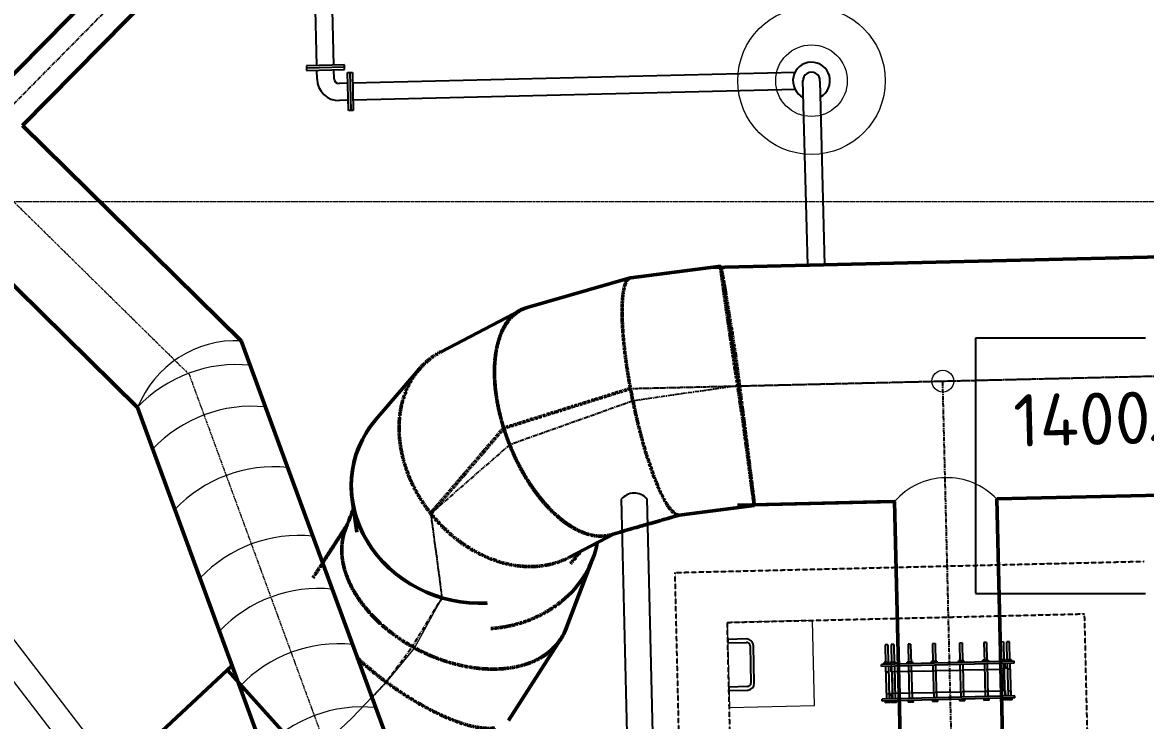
# Model space of a CAD drawing. Header units: inches. Extents: x 86328 to 235202, y 68629 to 184293.
# Drawn here: x 139176 to 145776, y 124143 to 128245 of the extents above; entities that cross this region are included whole.
import ezdxf

# ---------------------------------------------------------------- set-up
doc = ezdxf.new("R2010")
doc.units = ezdxf.units.IN
doc.header["$MEASUREMENT"] = 0
for name, pattern in [('CENTER', [2, 1.25, -0.25, 0.25, -0.25]), ('HIDDEN', [0.375, 0.25, -0.125]), ('PHANTOM2', [1.25, 0.625, -0.125, 0.125, -0.125, 0.125, -0.125])]:
    doc.linetypes.add(name, pattern=pattern)
for name, color, linetype, lineweight in [('.5', 8, 'Continuous', 0), ('DIM', 251, 'Continuous', 0), ('hid', 8, 'HIDDEN', 0)]:
    doc.layers.add(name, color=color, linetype=linetype, lineweight=lineweight)
for name, color, linetype in [('1', 1, 'CENTER'), ('pipes', 2, 'Continuous'), ('PP', 4, 'Continuous'), ('sleeve type coupling', 1, 'Continuous'), ('steel elbow 45deg', 3, 'Continuous'), ('text', 3, 'Continuous')]:
    doc.layers.add(name, color=color, linetype=linetype)
doc.styles.add('ISO', font='isocpeur.ttf')
doc.styles.get("Standard").update_dxf_attribs({"font": 'arial.ttf'})
doc.linetypes.add('FENCE_LINE', pattern='A,0.5,-0.1,["X",Standard,S=0.1,R=0,X=-0.02,Y=-0.05],-0.1', length=0.7)

msp = doc.modelspace()

# ---------------------------------------------------------------- linework, layer by layer
at = {"layer": '.5', "color": 8, "linetype": 'CENTER', "ltscale": 5}
for p, q in [((136070.5, 130197), (140155.2, 126177.4)), ((140155.2, 126177.4), (141132, 123514.8))]:
    msp.add_line(p, q, dxfattribs=at)
at = {"layer": '.5', "color": 8, "linetype": 'CENTER', "ltscale": 10}
msp.add_line((193391.9, 127191.7), (128877.6, 127191.7), dxfattribs=at)
at = {"color": 8, "linetype": 'CENTER', "ltscale": 20}
for p, q in [((138957.6, 127596.4), (140232.8, 128888.1)), ((143389.5, 126109.3), (148901.3, 126240.3)), ((144714.9, 120707.6), (144584.5, 126137.3)), ((143389.2, 126111.7), (142763.3, 126020.9)), ((142763.3, 126020.9), (142039.2, 125763)), ((142039.2, 125763), (141575.4, 125359.8)), ((141575.4, 125359.8), (141640.9, 124864.7)), ((141640.9, 124864.7), (141457.3, 124562.5)), ((143318.2, 124719.9), (143318.2, 124719.9)), ((141457.3, 124562.5), (141314.3, 124369.7)), ((141314.3, 124369.7), (141230.1, 124279.8))]:
    msp.add_line(p, q, dxfattribs=at)
at = {"color": 8, "linetype": 'PHANTOM2', "ltscale": 20}
msp.add_line((142748.9, 126094), (148901.3, 126240.3), dxfattribs=at)
at = {"layer": '1', "color": 8, "linetype": 'HIDDEN', "ltscale": 5}
for p, q in [((143011.1, 125012.7), (145767.8, 125078.8)), ((143095.1, 121514.1), (143011.1, 125012.7)), ((143318.2, 124719.9), (145417.6, 124770.3)), ((145487.2, 121871.6), (145417.6, 124770.3)), ((143387.8, 121821.2), (143318.2, 124719.9))]:
    msp.add_line(p, q, dxfattribs=at)
at = {"layer": '1', "color": 8, "linetype": 'Continuous', "ltscale": 1000}
msp.add_line((143318.2, 124719.9), (143318.2, 124719.9), dxfattribs=at)
at = {"layer": 'DIM', "color": 8, "linetype": 'Continuous', "ltscale": 25}
msp.add_line((169715.5, 84970.9), (130963, 135197.5), dxfattribs=at)
at = {"layer": 'DIM', "color": 8, "linetype": 'FENCE_LINE', "ltscale": 25}
msp.add_line((169526, 84970.9), (130844.2, 135105.9), dxfattribs=at)
at = {"layer": 'DIM', "color": 8, "lineweight": 50}
for p, q in [((136227.4, 129551.6), (139852.6, 125982.2)), ((138997.9, 127815.1), (140107.4, 128939.1)), ((139176.1, 127639.8), (140358.1, 128837.1)), ((139176, 127639.8), (140461.5, 126374.8)), ((143221.6, 126805.5), (148901.3, 126940.5)), ((143221.6, 126805.5), (148901.3, 126940.5)), ((143279.4, 126812.9), (142751.9, 126745)), ((143279.4, 126812.9), (142751.9, 126745)), ((142747.1, 126743.9), (142141.4, 126570)), ((142747.1, 126743.9), (142141.4, 126570)), ((142104.2, 126555.1), (141636.9, 126310.5)), ((142104.2, 126555.1), (141636.9, 126310.5)), ((140461.5, 126374.8), (141448.4, 123684.6)), ((141506.2, 126206), (141252.6, 125911.7)), ((141506.2, 126206), (141252.6, 125911.7)), ((139852.6, 125982.2), (140823.7, 123335)), ((144901, 125445), (148917.9, 125540.5)), ((144901, 125445), (148917.9, 125540.5)), ((141114.1, 125441.2), (141140.9, 125249.8)), ((143476.9, 125407.6), (143036, 125350.8)), ((143476.9, 125407.6), (143036, 125350.8)), ((143377.7, 125408.8), (144301.8, 125430.8)), ((143475.9, 125411.1), (144276.3, 125430.1)), ((143477.2, 125411.2), (144301.4, 125430.8)), ((144404.5, 121137.2), (144301.4, 125430.8)), ((144404.5, 121137.2), (144301.4, 125430.3)), ((145006.5, 121060.6), (144901.3, 125444.7)), ((145006.5, 121060.6), (144901.3, 125444.7)), ((140940.2, 125070), (141085.3, 125295.4)), ((142386.7, 125101.4), (142652.3, 125240.4)), ((142386.7, 125101.4), (142652.3, 125240.4)), ((142524.9, 125087.3), (142369.5, 124680.9)), ((142524.9, 125087.3), (142369.5, 124680.9)), ((142031.3, 124143.5), (142340.6, 124623.8)), ((142031.3, 124143.5), (142340.6, 124623.8)), ((141139.8, 124514.6), (141139.8, 124514.6)), ((141139.8, 124514.6), (141139.8, 124514.6)), ((135999.6, 120360.5), (140408.7, 124466.5)), ((140380.1, 124439.9), (141335.6, 123381.6))]:
    msp.add_line(p, q, dxfattribs=at)
at = {"layer": 'DIM', "color": 8, "lineweight": 40}
msp.add_line((143811.5, 127952.5), (143811.5, 127952.5), dxfattribs=at)
at = {"layer": 'DIM', "color": 8, "linetype": 'HIDDEN', "lineweight": 25, "ltscale": 10}
for p, q in [((145775.9, 126390.4), (144775.9, 126390.4)), ((144775.9, 126390.4), (144775.9, 124890.4)), ((144775.9, 124890.4), (145775.9, 124890.4))]:
    msp.add_line(p, q, dxfattribs=at)
at = {"layer": 'DIM', "color": 8, "linetype": 'PHANTOM2', "lineweight": 50, "ltscale": 20}
for p, q in [((142748.9, 126094), (142004.2, 125861.2)), ((142004.2, 125861.2), (141575.4, 125359.8)), ((140883.2, 124981.5), (141085.3, 125295.4)), ((141272, 124719.9), (141272, 124719.9)), ((141272, 124719.9), (141272, 124719.9)), ((141139.8, 124514.6), (141139.8, 124514.6)), ((141139.8, 124514.6), (141139.8, 124514.6))]:
    msp.add_line(p, q, dxfattribs=at)
at = {"layer": 'DIM', "color": 8}
for p, q in [((141114.1, 125441.2), (141140.9, 125249.8)), ((141272, 124719.9), (141272, 124719.9)), ((141272, 124719.9), (141272, 124719.9)), ((143818.1, 124731.9), (143318.2, 124719.9)), ((143318.2, 124719.9), (143318.2, 124719.9)), ((143318.2, 124719.9), (143330.2, 124220.1)), ((143830.1, 124232.1), (143818.1, 124731.9)), ((143330.2, 124220.1), (143830.1, 124232.1))]:
    msp.add_line(p, q, dxfattribs=at)
at = {"layer": 'DIM', "color": 8, "linetype": 'Continuous'}
for p, q in [((141575.4, 125359.8), (141640.9, 124864.7)), ((142848.7, 125296.8), (142699.6, 125254)), ((141640.9, 124864.7), (141480.3, 124570.5)), ((141480.3, 124570.5), (141314.3, 124369.7)), ((141314.3, 124369.7), (141111.8, 124157.7)), ((141111.8, 124157.7), (140529.5, 123609.6))]:
    msp.add_line(p, q, dxfattribs=at)
at = {"layer": 'DIM', "color": 8, "linetype": 'Continuous', "ltscale": 10}
for p, q in [((144309, 124963), (144313.6, 124771.7)), ((144309, 124963), (144313.6, 124771.7)), ((144908.8, 124977.4), (144913.4, 124786.1)), ((144908.8, 124977.4), (144913.4, 124786.1)), ((144313.9, 124759.7), (144319.3, 124533.6)), ((144313.9, 124759.7), (144319.3, 124533.6)), ((144913.7, 124774.1), (144919.1, 124548)), ((144913.7, 124774.1), (144919.1, 124548))]:
    msp.add_line(p, q, dxfattribs=at)
at = {"layer": 'DIM', "color": 8, "linetype": 'Continuous'}
for radius in [433.6, 210.4]:
    msp.add_circle((143812.7, 127902.5), radius, dxfattribs=at)
at = {"layer": 'DIM', "color": 8}
msp.add_circle((144584.5, 126137.3), 64.1, dxfattribs=at)
at = {"layer": 'DIM', "color": 8, "ltscale": 2000}
for centre, radius, start, end in [((140434.5, 125748.2), 627.2, 87.5361, 158.09293), ((140435.7, 125428.3), 806.5, 84.4078, 136.38747), ((140525.6, 125183.3), 806.5, 84.4078, 136.38747), ((140656.1, 124827.5), 806.5, 84.4078, 136.38747), ((140803.8, 124424.9), 806.5, 84.4078, 136.38747), ((140918.3, 124112.8), 806.5, 84.4078, 136.38747), ((141037.4, 123788.2), 806.5, 84.4078, 136.38747), ((141173.6, 123416.9), 806.5, 84.4078, 136.38747)]:
    msp.add_arc(centre, radius, start, end, dxfattribs=at)
at = {"layer": 'DIM', "color": 8}
msp.add_arc((144607.9, 125164.3), 405.8, 43.7058, 139.0452, dxfattribs=at)
msp.add_arc((144607.9, 125164.3), 405.8, 43.7058, 139.0452, dxfattribs=at)
at = {"layer": 'DIM', "color": 8, "linetype": 'PHANTOM2', "lineweight": 50, "ltscale": 20}
for centre, major_axis, ratio, start_param, end_param in [((143386.3, 126111.3), (-106.8, 701.6), 0.010347, 5.905993, 8.116344), ((142894, 126047.9), (143.9, -696.8), 0.187594, 3.127393, 5.89203), ((143386.3, 126111.3), (106.8, -701.6), 0.010347, 1.833158, 2.7644), ((142387.2, 125902.4), (-264.8, 661.1), 0.526378, 6.223368, 8.965853), ((142387.2, 125902.4), (264.8, -661.1), 0.526405, 3.088083, 5.824201), ((142011.8, 125706), (444, -559.7), 0.779652, 2.993959, 5.62324), ((143386.3, 126111.3), (90.7, -703.7), 0.004182, 5.90623, 8.116581), ((143386.3, 126111.3), (-90.7, 703.7), 0.004182, 1.833396, 2.764638), ((142894, 126047.9), (-143.9, 696.8), 0.187615, 2.750299, 2.750378), ((142894, 126047.9), (-143.9, 696.8), 0.187594, 2.750438, 3.127393), ((142894, 126047.9), (-143.9, 696.8), 0.187615, 2.750299, 2.750378), ((142894, 126047.9), (-143.9, 696.8), 0.187594, 2.750438, 3.127393), ((141721.7, 124973.1), (-634.9, 321.5), 0.658679, 0.063924, 1.156014), ((142387.2, 125902.4), (264.8, -661.1), 0.526378, 5.824316, 5.824341), ((142387.2, 125902.4), (264.8, -661.1), 0.526378, 5.824613, 6.234055), ((142011.8, 125706), (-444, 559.7), 0.779652, 2.481703, 2.993959), ((142011.9, 125706), (-444.1, 559.7), 0.779669, 2.481421, 2.48148), ((141849.4, 125307), (710.2, -80.5), 0.872752, 4.921649, 5.578796), ((141721.7, 124973.1), (-634.9, 321.5), 0.658679, 1.156014, 2.726457), ((141721.7, 124973.1), (634.9, -321.5), 0.658679, 5.868403, 6.358074), ((141721.6, 124973), (-634.9, 321.5), 0.658716, 2.726732, 3.209971), ((141457.3, 124562.5), (571, -423.4), 0.337663, 4.388108, 5.958551), ((141721.7, 124973.1), (-634.9, 321.5), 0.658679, 2.726729, 2.726755)]:
    msp.add_ellipse(centre, major_axis=major_axis, ratio=ratio, start_param=start_param, end_param=end_param, dxfattribs=at)
at = {"layer": 'DIM', "color": 8}
for centre, major_axis, ratio, start_param, end_param in [((143386.3, 126111.3), (-106.8, 701.6), 0.010347, 5.905993, 8.116344), ((142894, 126047.9), (143.9, -696.8), 0.187594, 3.127393, 5.89203), ((143386.3, 126111.3), (106.8, -701.6), 0.010347, 1.833158, 2.7644), ((142387.2, 125902.4), (-264.8, 661.1), 0.526378, 6.223368, 8.965853), ((142387.2, 125902.4), (264.8, -661.1), 0.526405, 3.088083, 5.824201), ((142011.8, 125706), (444, -559.7), 0.779652, 2.993959, 5.62324), ((143386.3, 126111.3), (90.7, -703.7), 0.004182, 5.90623, 8.116581), ((143386.3, 126111.3), (-90.7, 703.7), 0.004182, 1.833396, 2.764638), ((141824.1, 125488), (-692.1, 202.9), 0.900786, 5.895155, 8.228652), ((142894, 126047.9), (-143.9, 696.8), 0.187594, 2.750438, 3.127393), ((141721.7, 124973.1), (-634.9, 321.5), 0.658679, 0.063924, 1.156014), ((141824, 125488), (-691.9, 203.2), 0.90089, 7.020095, 8.229167), ((142387.2, 125902.4), (264.8, -661.1), 0.526378, 5.824316, 5.824341), ((142387.2, 125902.4), (264.8, -661.1), 0.526378, 5.824613, 6.234055), ((142011.8, 125706), (-444, 559.7), 0.779652, 2.481703, 2.993959), ((142011.9, 125706), (-444.1, 559.7), 0.779669, 2.481421, 2.48148), ((141824, 125488), (691.9, -203.2), 0.90089, 5.087575, 5.087653), ((141824.1, 125488), (-702.7, -98.1), 0.929782, 1.559357, 1.559436), ((141849.4, 125307), (710.2, -80.5), 0.872752, 4.921649, 5.578796), ((141721.7, 124973.1), (-634.9, 321.5), 0.658679, 1.156014, 2.726457), ((141721.6, 124973), (-634.9, 321.5), 0.658716, 2.726732, 3.209971), ((141457.3, 124562.5), (571, -423.4), 0.337663, 4.388108, 5.958551)]:
    msp.add_ellipse(centre, major_axis=major_axis, ratio=ratio, start_param=start_param, end_param=end_param, dxfattribs=at)
at = {"layer": 'DIM', "color": 8, "lineweight": 50}
for centre, major_axis, ratio, start_param, end_param in [((141824, 125488), (-691.9, 203.2), 0.90089, 5.887651, 8.229167), ((141824.1, 125488), (-692.1, 202.9), 0.900786, 5.895155, 8.228652), ((141824, 125488), (-691.9, 203.2), 0.90089, 5.887651, 6.74835), ((142894, 126047.9), (-143.9, 696.8), 0.187615, 2.750299, 2.750378), ((141849.4, 125307), (-710.2, 80.5), 0.872752, 2.437204, 3.080711), ((141824, 125488), (691.9, -203.2), 0.90089, 5.087575, 5.087653), ((141824.1, 125488), (-702.7, -98.1), 0.929782, 1.559357, 1.559436), ((141849.3, 125307), (710.3, -80.2), 0.872774, 5.578222, 5.578301), ((141849.3, 125307), (710.3, -80.2), 0.872774, 5.578222, 5.578301), ((141721.7, 124973.1), (634.9, -321.5), 0.658679, 5.868403, 6.358074), ((141721.7, 124973.1), (-634.9, 321.5), 0.658679, 2.726729, 2.726755)]:
    msp.add_ellipse(centre, major_axis=major_axis, ratio=ratio, start_param=start_param, end_param=end_param, dxfattribs=at)
for points, knots in [([(141073.8, 125265.3), (141073.9, 125265.5), (141074, 125265.7), (141074.2, 125266.1), (141074.2, 125266.4), (141074.4, 125266.9), (141074.6, 125267.2), (141074.8, 125267.8), (141074.9, 125268.1), (141075.2, 125268.9), (141075.4, 125269.3), (141075.7, 125270.2), (141075.9, 125270.7), (141076.3, 125271.8), (141076.5, 125272.4), (141077, 125273.6), (141077.3, 125274.4), (141077.9, 125275.9), (141078.2, 125276.8), (141078.9, 125278.6), (141079.3, 125279.6), (141080.2, 125281.9), (141080.6, 125283.1), (141081.7, 125285.8), (141082.2, 125287.2), (141083.5, 125290.5), (141084.1, 125292.2), (141085.6, 125296.1), (141086.4, 125298.2), (141088.2, 125302.8), (141089.2, 125305.4), (141091.3, 125310.9), (141092.4, 125314), (141095, 125320.6), (141096.4, 125324.3), (141099.5, 125332.3), (141101.1, 125336.7), (141104.8, 125346.3), (141106.8, 125351.5), (141111.2, 125363.1), (141113.6, 125369.4), (141117.8, 125380.3), (141119.6, 125384.9), (141121.4, 125389.5)], [0, 0, 0, 0, 1, 1, 2.2, 2.2, 3.64, 3.64, 5.368, 5.368, 7.4416, 7.4416, 9.92992, 9.92992, 12.915904, 12.915904, 16.499085, 16.499085, 20.798902, 20.798902, 25.958682, 25.958682, 32.150419, 32.150419, 39.580502, 39.580502, 48.496603, 48.496603, 59.195923, 59.195923, 72.035108, 72.035108, 87.442129, 87.442129, 105.930555, 105.930555, 128.116666, 128.116666, 154.74, 154.74, 186.688, 186.688, 210.138507, 210.138507, 210.138507, 210.138507]), ([(141073.8, 125265.3), (141073.9, 125265.5), (141074, 125265.7), (141074.2, 125266.1), (141074.2, 125266.4), (141074.4, 125266.9), (141074.6, 125267.2), (141074.8, 125267.8), (141074.9, 125268.1), (141075.2, 125268.9), (141075.4, 125269.3), (141075.7, 125270.2), (141075.9, 125270.7), (141076.3, 125271.8), (141076.5, 125272.4), (141077, 125273.6), (141077.3, 125274.4), (141077.9, 125275.9), (141078.2, 125276.8), (141078.9, 125278.6), (141079.3, 125279.6), (141080.2, 125281.9), (141080.6, 125283.1), (141081.7, 125285.8), (141082.2, 125287.2), (141083.5, 125290.5), (141084.1, 125292.2), (141085.6, 125296.1), (141086.4, 125298.2), (141088.2, 125302.8), (141089.2, 125305.4), (141091.3, 125310.9), (141092.4, 125314), (141095, 125320.6), (141096.4, 125324.3), (141099.5, 125332.3), (141101.1, 125336.7), (141104.8, 125346.3), (141106.8, 125351.5), (141111.2, 125363.1), (141113.6, 125369.4), (141117.8, 125380.3), (141119.6, 125384.9), (141121.4, 125389.5)], [0, 0, 0, 0, 1, 1, 2.2, 2.2, 3.64, 3.64, 5.368, 5.368, 7.4416, 7.4416, 9.92992, 9.92992, 12.915904, 12.915904, 16.499085, 16.499085, 20.798902, 20.798902, 25.958682, 25.958682, 32.150419, 32.150419, 39.580502, 39.580502, 48.496603, 48.496603, 59.195923, 59.195923, 72.035108, 72.035108, 87.442129, 87.442129, 105.930555, 105.930555, 128.116666, 128.116666, 154.74, 154.74, 186.688, 186.688, 210.138507, 210.138507, 210.138507, 210.138507]), ([(143037.7, 125351.1), (143037.3, 125350.9), (143036.9, 125350.8), (143036, 125350.6), (143035.4, 125350.4), (143034.3, 125350.1), (143033.7, 125349.9), (143032.3, 125349.5), (143031.6, 125349.3), (143029.9, 125348.8), (143029, 125348.6), (143027.1, 125348), (143026, 125347.7), (143023.6, 125347), (143022.4, 125346.7), (143019.5, 125345.8), (143018, 125345.4), (143014.6, 125344.4), (143012.7, 125343.9), (143008.7, 125342.7), (143006.5, 125342.1), (143001.6, 125340.7), (142998.9, 125339.9), (142993, 125338.2), (142989.8, 125337.3), (142982.8, 125335.3), (142979, 125334.2), (142970.5, 125331.8), (142965.9, 125330.4), (142955.8, 125327.5), (142950.3, 125325.9), (142938.1, 125322.5), (142931.5, 125320.5), (142916.9, 125316.4), (142908.9, 125314.1), (142891.4, 125309), (142881.9, 125306.3), (142860.8, 125300.3), (142849.4, 125297), (142824.2, 125289.7), (142810.4, 125285.8), (142780.2, 125277.1), (142763.7, 125272.4), (142727.3, 125261.9), (142707.5, 125256.2), (142669.5, 125245.3), (142651.2, 125240.1), (142633, 125234.8)], [2.280641, 2.280641, 2.280641, 2.280641, 3.64, 3.64, 5.368, 5.368, 7.4416, 7.4416, 9.92992, 9.92992, 12.915904, 12.915904, 16.499085, 16.499085, 20.798902, 20.798902, 25.958682, 25.958682, 32.150419, 32.150419, 39.580502, 39.580502, 48.496603, 48.496603, 59.195923, 59.195923, 72.035108, 72.035108, 87.442129, 87.442129, 105.930555, 105.930555, 128.116666, 128.116666, 154.74, 154.74, 186.688, 186.688, 225.0256, 225.0256, 271.030719, 271.030719, 326.236863, 326.236863, 392.484236, 392.484236, 453.577942, 453.577942, 453.577942, 453.577942]), ([(143037.7, 125351.1), (143037.3, 125350.9), (143036.9, 125350.8), (143036, 125350.6), (143035.4, 125350.4), (143034.3, 125350.1), (143033.7, 125349.9), (143032.3, 125349.5), (143031.6, 125349.3), (143029.9, 125348.8), (143029, 125348.6), (143027.1, 125348), (143026, 125347.7), (143023.6, 125347), (143022.4, 125346.7), (143019.5, 125345.8), (143018, 125345.4), (143014.6, 125344.4), (143012.7, 125343.9), (143008.7, 125342.7), (143006.5, 125342.1), (143001.6, 125340.7), (142998.9, 125339.9), (142993, 125338.2), (142989.8, 125337.3), (142982.8, 125335.3), (142979, 125334.2), (142970.5, 125331.8), (142965.9, 125330.4), (142955.8, 125327.5), (142950.3, 125325.9), (142938.1, 125322.5), (142931.5, 125320.5), (142916.9, 125316.4), (142908.9, 125314.1), (142891.4, 125309), (142881.9, 125306.3), (142864.4, 125301.3), (142856.5, 125299), (142848.7, 125296.8)], [2.280641, 2.280641, 2.280641, 2.280641, 3.64, 3.64, 5.368, 5.368, 7.4416, 7.4416, 9.92992, 9.92992, 12.915904, 12.915904, 16.499085, 16.499085, 20.798902, 20.798902, 25.958682, 25.958682, 32.150419, 32.150419, 39.580502, 39.580502, 48.496603, 48.496603, 59.195923, 59.195923, 72.035108, 72.035108, 87.442129, 87.442129, 105.930555, 105.930555, 128.116666, 128.116666, 154.74, 154.74, 186.688, 186.688, 213.048901, 213.048901, 213.048901, 213.048901]), ([(142699.6, 125254), (142695.7, 125252.8), (142691.7, 125251.7), (142669.5, 125245.3), (142651.2, 125240.1), (142633, 125234.8)], [379.207638, 379.207638, 379.207638, 379.207638, 392.484236, 392.484236, 453.577942, 453.577942, 453.577942, 453.577942])]:
    msp.add_open_spline(points, degree=3, knots=knots, dxfattribs=at)
at = {"layer": 'DIM', "color": 8, "linetype": 'PHANTOM2', "lineweight": 50, "ltscale": 20}
for points in [[(142977.2, 125393.4), (142977.2, 125393.4), (142977.2, 125393.4), (142977.2, 125393.4)], [(142977.2, 125393.4), (142977.2, 125393.4), (142977.2, 125393.4), (142977.2, 125393.4)], [(142470.4, 125248), (142470.5, 125247.9), (142470.5, 125247.9), (142470.5, 125247.9)], [(142095.2, 125051.5), (142095.2, 125051.5), (142095.1, 125051.5), (142095.1, 125051.5)]]:
    msp.add_open_spline(points, degree=3, dxfattribs=at)
at = {"layer": 'DIM', "color": 8, "lineweight": 50}
for points in [[(142977.2, 125393.4), (142977.2, 125393.4), (142977.2, 125393.4), (142977.2, 125393.4)], [(142345, 124844.2), (142345, 124844.2), (142344.9, 124844.2), (142344.9, 124844.2)], [(142345, 124844.2), (142345, 124844.2), (142344.9, 124844.2), (142344.9, 124844.2)]]:
    msp.add_open_spline(points, degree=3, dxfattribs=at)
at = {"layer": 'DIM', "color": 8, "linetype": 'PHANTOM2', "lineweight": 50, "ltscale": 20}
for points, knots in [([(141073.8, 125265.3), (141056.6, 125220.2), (141049.6, 125170.4), (141058.3, 125052), (141080, 124982.9), (141155, 124846.3), (141207.4, 124780.2), (141272, 124719.9)], [349.808946, 349.808946, 349.808946, 349.808946, 572.76108, 572.76108, 851.952014, 851.952014, 1129.39456, 1129.39456, 1129.39456, 1129.39456]), ([(142470.5, 125247.9), (142527.4, 125225.7), (142581.6, 125220.9), (142631, 125234.3), (142632, 125234.5), (142633, 125234.8)], [0.154155, 0.154155, 0.154155, 0.154155, 287.832552, 287.832552, 293.758493, 293.758493, 293.758493, 293.758493]), ([(142460.7, 125140.1), (142458.2, 125137.2), (142455.6, 125134.3), (142448.9, 125126.4), (142444.6, 125121.5), (142435.3, 125110.6), (142430.2, 125104.7), (142418.9, 125091.7), (142412.8, 125084.6), (142402.9, 125073.1), (142399.1, 125068.7), (142395.4, 125064.3)], [163.957304, 163.957304, 163.957304, 163.957304, 186.688, 186.688, 225.0256, 225.0256, 271.030719, 271.030719, 326.236863, 326.236863, 360.371935, 360.371935, 360.371935, 360.371935]), ([(141272, 124719.9), (141335.4, 124660.8), (141409.1, 124608.4), (141569.9, 124522.5), (141655.5, 124490.1), (141828.4, 124449.2), (141914.1, 124441.7), (142035.9, 124450.6), (142076.2, 124457.4), (142151.4, 124478.5), (142186.1, 124492.7), (142217.3, 124510.3)], [0, 0, 0, 0, 272.136982, 272.136982, 546.944483, 546.944483, 827.267677, 827.267677, 977.427322, 977.427322, 1127.787621, 1127.787621, 1127.787621, 1127.787621])]:
    msp.add_open_spline(points, degree=3, knots=knots, dxfattribs=at)
at = {"layer": 'DIM', "color": 8}
for points, knots in [([(141073.8, 125265.3), (141056.6, 125220.2), (141049.6, 125170.4), (141058.3, 125052), (141080, 124982.9), (141155, 124846.3), (141207.4, 124780.2), (141272, 124719.9)], [349.808946, 349.808946, 349.808946, 349.808946, 572.76108, 572.76108, 851.952014, 851.952014, 1129.39456, 1129.39456, 1129.39456, 1129.39456]), ([(142470.5, 125247.9), (142527.4, 125225.7), (142581.6, 125220.9), (142631, 125234.3), (142632, 125234.5), (142633, 125234.8)], [0.154155, 0.154155, 0.154155, 0.154155, 287.832552, 287.832552, 293.758493, 293.758493, 293.758493, 293.758493]), ([(142460.7, 125140.1), (142458.2, 125137.2), (142455.6, 125134.3), (142448.9, 125126.4), (142444.6, 125121.5), (142435.3, 125110.6), (142430.2, 125104.7), (142418.9, 125091.7), (142412.8, 125084.6), (142402.9, 125073.1), (142399.1, 125068.7), (142395.4, 125064.3)], [163.957304, 163.957304, 163.957304, 163.957304, 186.688, 186.688, 225.0256, 225.0256, 271.030719, 271.030719, 326.236863, 326.236863, 360.371935, 360.371935, 360.371935, 360.371935]), ([(141272, 124719.9), (141335.4, 124660.8), (141409.1, 124608.4), (141569.9, 124522.5), (141655.5, 124490.1), (141828.4, 124449.2), (141914.1, 124441.7), (142035.9, 124450.6), (142076.2, 124457.4), (142151.4, 124478.5), (142186.1, 124492.7), (142217.3, 124510.3)], [0, 0, 0, 0, 272.136982, 272.136982, 546.944483, 546.944483, 827.267677, 827.267677, 977.427322, 977.427322, 1127.787621, 1127.787621, 1127.787621, 1127.787621])]:
    msp.add_open_spline(points, degree=3, knots=knots, dxfattribs=at)
for points in [[(142470.4, 125248), (142470.5, 125247.9), (142470.5, 125247.9), (142470.5, 125247.9)], [(142095.2, 125051.5), (142095.2, 125051.5), (142095.1, 125051.5), (142095.1, 125051.5)]]:
    msp.add_open_spline(points, degree=3, dxfattribs=at)
at = {"layer": 'hid', "color": 8, "ltscale": 0.1}
for p, q in [((144284.5, 124430.6), (144300.5, 124431)), ((144284.5, 124430.6), (144300.5, 124431)), ((144284.5, 124430.6), (144300.5, 124431)), ((144284.5, 124430.6), (144300.5, 124431)), ((144293.9, 124303.4), (144290.9, 124430.8)), ((144293.9, 124303.4), (144290.9, 124430.8)), ((144928.5, 124446.1), (144944.5, 124446.5)), ((144944.5, 124446.5), (144928.5, 124446.1)), ((144928.5, 124446.1), (144944.5, 124446.5)), ((144944.5, 124446.5), (144928.5, 124446.1)), ((144941.3, 124319), (144938.2, 124446.3)), ((144941.3, 124319), (144938.2, 124446.3)), ((144287.6, 124303.3), (144303.6, 124303.6)), ((144287.6, 124303.3), (144303.6, 124303.6)), ((144287.6, 124303.3), (144303.6, 124303.6)), ((144287.6, 124303.3), (144303.6, 124303.6)), ((144931.6, 124318.7), (144947.6, 124319.1)), ((144947.6, 124319.1), (144931.6, 124318.7)), ((144931.6, 124318.7), (144947.6, 124319.1)), ((144947.6, 124319.1), (144931.6, 124318.7))]:
    msp.add_line(p, q, dxfattribs=at)
at = {"layer": 'pipes', "color": 8, "ltscale": 2000}
for p, q in [((143430.6, 124622.6), (143320.6, 124620)), ((143320.6, 124620), (143321.1, 124600)), ((143321.1, 124600), (143431.1, 124602.6)), ((143451.5, 124583.1), (143456.8, 124363.2)), ((143476.8, 124363.6), (143471.5, 124583.6)), ((143437.3, 124342.7), (143327.3, 124340)), ((143327.3, 124340), (143327.8, 124320.1)), ((143327.8, 124320.1), (143437.8, 124322.7))]:
    msp.add_line(p, q, dxfattribs=at)
for centre, radius, start, end in [((143431.5, 124582.6), 40, 1.3755, 91.3755), ((143431.5, 124582.6), 20, 1.3755, 91.3755), ((143436.8, 124362.7), 20, 271.3755, 1.3755), ((143436.8, 124362.7), 40, 271.3755, 1.3755)]:
    msp.add_arc(centre, radius, start, end, dxfattribs=at)
at = {"layer": 'PP', "color": 8}
msp.add_ellipse((141849.4, 125307), major_axis=(-710.2, 80.5), ratio=0.872752, start_param=2.437204, end_param=3.080711, dxfattribs=at)
at = {"layer": 'sleeve type coupling', "color": 8}
for p, q in [((144940.4, 124605), (144925, 124604.6)), ((144940.4, 124605), (144925, 124604.6)), ((144925, 124604.6), (144927.8, 124490.1)), ((144925, 124604.6), (144927.8, 124490.1)), ((144940.4, 124605), (144943.2, 124490.5)), ((144940.4, 124605), (144943.2, 124490.5)), ((144976.1, 124605.9), (144960.1, 124605.5)), ((144976.1, 124605.9), (144960.1, 124605.5)), ((144962.9, 124490.9), (144960.1, 124605.5)), ((144962.9, 124490.9), (144960.1, 124605.5)), ((144978.9, 124491.3), (144976.1, 124605.9)), ((144978.9, 124491.3), (144976.1, 124605.9)), ((144261, 124588.7), (144245.6, 124588.3)), ((144261, 124588.7), (144245.6, 124588.3)), ((144245.6, 124588.3), (144248.4, 124473.8)), ((144245.6, 124588.3), (144248.4, 124473.8)), ((144261, 124588.7), (144263.8, 124474.1)), ((144261, 124588.7), (144263.8, 124474.1)), ((144296.4, 124589.6), (144281, 124589.2)), ((144296.4, 124589.6), (144281, 124589.2)), ((144281, 124589.2), (144283.8, 124474.6)), ((144281, 124589.2), (144283.8, 124474.6)), ((144296.4, 124589.6), (144299.2, 124475)), ((144296.4, 124589.6), (144299.2, 124475)), ((144395.6, 124591.9), (144380.2, 124591.6)), ((144395.6, 124591.9), (144380.2, 124591.6)), ((144380.2, 124591.6), (144382.9, 124477)), ((144380.2, 124591.6), (144382.9, 124477)), ((144395.6, 124591.9), (144398.4, 124477.4)), ((144395.6, 124591.9), (144398.4, 124477.4)), ((144538.9, 124595.4), (144523.5, 124595)), ((144538.9, 124595.4), (144523.5, 124595)), ((144523.5, 124595), (144526.2, 124480.4)), ((144523.5, 124595), (144526.2, 124480.4)), ((144538.9, 124595.4), (144541.7, 124480.8)), ((144538.9, 124595.4), (144541.7, 124480.8)), ((144698, 124599.2), (144682.5, 124598.8)), ((144698, 124599.2), (144682.5, 124598.8)), ((144682.5, 124598.8), (144685.3, 124484.3)), ((144682.5, 124598.8), (144685.3, 124484.3)), ((144698, 124599.2), (144700.7, 124484.6)), ((144698, 124599.2), (144700.7, 124484.6)), ((144841.3, 124602.6), (144825.8, 124602.3)), ((144841.3, 124602.6), (144825.8, 124602.3)), ((144825.8, 124602.3), (144828.6, 124487.7)), ((144825.8, 124602.3), (144828.6, 124487.7)), ((144841.3, 124602.6), (144844, 124488.1)), ((144841.3, 124602.6), (144844, 124488.1)), ((145003.4, 124491.9), (144223.6, 124473.2)), ((145003.4, 124491.9), (144223.6, 124473.2)), ((144223.9, 124461.2), (144223.6, 124473.2)), ((144223.9, 124461.2), (144223.6, 124473.2)), ((145003.7, 124479.9), (144223.9, 124461.2)), ((145003.7, 124479.9), (144223.9, 124461.2)), ((144271.3, 124484.6), (144240.4, 124483.9)), ((144271.3, 124484.6), (144240.4, 124483.9)), ((144240.7, 124473.6), (144240.4, 124483.9)), ((144240.7, 124473.6), (144240.4, 124483.9)), ((144271.3, 124484.6), (144271.5, 124474.3)), ((144271.3, 124484.6), (144271.5, 124474.3)), ((144306.7, 124485.5), (144275.8, 124484.7)), ((144306.7, 124485.5), (144275.8, 124484.7)), ((144276, 124474.4), (144275.8, 124484.7)), ((144276, 124474.4), (144275.8, 124484.7)), ((144306.7, 124485.5), (144306.9, 124475.2)), ((144306.7, 124485.5), (144306.9, 124475.2)), ((144405.8, 124487.9), (144375, 124487.1)), ((144405.8, 124487.9), (144375, 124487.1)), ((144375.2, 124476.8), (144375, 124487.1)), ((144375.2, 124476.8), (144375, 124487.1)), ((144405.8, 124487.9), (144406.1, 124477.6)), ((144405.8, 124487.9), (144406.1, 124477.6)), ((144549.1, 124491.3), (144518.3, 124490.6)), ((144549.1, 124491.3), (144518.3, 124490.6)), ((144518.5, 124480.3), (144518.3, 124490.6)), ((144518.5, 124480.3), (144518.3, 124490.6)), ((144549.1, 124491.3), (144549.4, 124481)), ((144549.1, 124491.3), (144549.4, 124481)), ((144708.2, 124495.1), (144677.3, 124494.4)), ((144708.2, 124495.1), (144677.3, 124494.4)), ((144677.6, 124484.1), (144677.3, 124494.4)), ((144677.6, 124484.1), (144677.3, 124494.4)), ((144685.3, 124472.3), (144689.9, 124280.9)), ((144685.3, 124472.3), (144689.9, 124280.9)), ((144701.3, 124472.6), (144705.9, 124281.3)), ((144701.3, 124472.6), (144705.9, 124281.3)), ((144708.2, 124495.1), (144708.4, 124484.8)), ((144708.2, 124495.1), (144708.4, 124484.8)), ((144851.5, 124498.6), (144820.6, 124497.8)), ((144851.5, 124498.6), (144820.6, 124497.8)), ((144820.9, 124487.5), (144820.6, 124497.8)), ((144820.9, 124487.5), (144820.6, 124497.8)), ((144828.6, 124475.7), (144833.2, 124284.4)), ((144828.6, 124475.7), (144833.2, 124284.4)), ((144844.6, 124476.1), (144849.2, 124284.7)), ((144844.6, 124476.1), (144849.2, 124284.7)), ((144851.5, 124498.6), (144851.7, 124488.3)), ((144851.5, 124498.6), (144851.7, 124488.3)), ((144950.7, 124500.9), (144919.8, 124500.2)), ((144950.7, 124500.9), (144919.8, 124500.2)), ((144920.1, 124489.9), (144919.8, 124500.2)), ((144920.1, 124489.9), (144919.8, 124500.2)), ((144927.8, 124478.1), (144932.4, 124286.7)), ((144927.8, 124478.1), (144932.4, 124286.7)), ((144943.8, 124478.5), (144948.4, 124287.1)), ((144943.8, 124478.5), (144948.4, 124287.1)), ((144949.4, 124478.6), (144950.2, 124446.6)), ((144949.4, 124478.6), (144950.2, 124446.6)), ((144950.7, 124500.9), (144950.9, 124490.6)), ((144950.7, 124500.9), (144950.9, 124490.6)), ((144986.1, 124501.8), (144955.2, 124501)), ((144986.1, 124501.8), (144955.2, 124501)), ((144955.4, 124490.7), (144955.2, 124501)), ((144955.4, 124490.7), (144955.2, 124501)), ((144963.2, 124478.9), (144967.8, 124287.6)), ((144963.2, 124478.9), (144967.8, 124287.6)), ((144979.2, 124479.3), (144983.8, 124288)), ((144979.2, 124479.3), (144983.8, 124288)), ((144986.1, 124501.8), (144986.3, 124491.5)), ((144986.1, 124501.8), (144986.3, 124491.5)), ((145003.7, 124479.9), (145003.4, 124491.9)), ((145003.7, 124479.9), (145003.4, 124491.9)), ((144248.4, 124461.8), (144253, 124270.4)), ((144248.4, 124461.8), (144253, 124270.4)), ((144264.4, 124462.1), (144269, 124270.8)), ((144264.4, 124462.1), (144269, 124270.8)), ((144284.1, 124462.6), (144278.1, 124462.5)), ((144284.1, 124462.6), (144278.1, 124462.5)), ((144278.1, 124462.5), (144278.9, 124430.5)), ((144278.1, 124462.5), (144278.9, 124430.5)), ((144278.9, 124430.5), (144284.5, 124430.6)), ((144278.9, 124430.5), (144284.5, 124430.6)), ((144283.8, 124462.6), (144288.4, 124271.3)), ((144283.8, 124462.6), (144288.4, 124271.3)), ((144299.8, 124463), (144304.4, 124271.7)), ((144299.8, 124463), (144304.4, 124271.7)), ((144300.5, 124431), (144383.7, 124433)), ((144300.5, 124431), (144383.7, 124433)), ((144382.9, 124465), (144387.5, 124273.7)), ((144382.9, 124465), (144387.5, 124273.7)), ((144398.9, 124465.4), (144403.5, 124274)), ((144398.9, 124465.4), (144403.5, 124274)), ((144399.7, 124433.4), (144527, 124436.4)), ((144399.7, 124433.4), (144527, 124436.4)), ((144526.2, 124468.4), (144530.8, 124277.1)), ((144526.2, 124468.4), (144530.8, 124277.1)), ((144542.2, 124468.8), (144546.8, 124277.5)), ((144542.2, 124468.8), (144546.8, 124277.5)), ((144543, 124436.8), (144686.1, 124440.3)), ((144543, 124436.8), (144686.1, 124440.3)), ((144702.1, 124440.6), (144829.4, 124443.7)), ((144702.1, 124440.6), (144829.4, 124443.7)), ((144845.4, 124444.1), (144928.5, 124446.1)), ((144845.4, 124444.1), (144928.5, 124446.1)), ((144944.5, 124446.5), (144950.2, 124446.6)), ((144944.5, 124446.5), (144950.2, 124446.6)), ((145008.2, 124288.6), (144228.5, 124269.8)), ((145008.2, 124288.6), (144228.5, 124269.8)), ((145008.5, 124276.6), (144228.8, 124257.8)), ((145008.5, 124276.6), (144228.8, 124257.8)), ((144281.9, 124303.1), (144287.6, 124303.3)), ((144281.9, 124303.1), (144287.6, 124303.3)), ((144281.9, 124303.1), (144282.7, 124271.1)), ((144281.9, 124303.1), (144282.7, 124271.1)), ((144303.6, 124303.6), (144386.8, 124305.6)), ((144303.6, 124303.6), (144386.8, 124305.6)), ((144402.8, 124306), (144530.1, 124309.1)), ((144402.8, 124306), (144530.1, 124309.1)), ((144546.1, 124309.5), (144689.1, 124312.9)), ((144546.1, 124309.5), (144689.1, 124312.9)), ((144705.1, 124313.3), (144832.4, 124316.3)), ((144705.1, 124313.3), (144832.4, 124316.3)), ((144848.4, 124316.7), (144931.6, 124318.7)), ((144848.4, 124316.7), (144931.6, 124318.7)), ((144925.2, 124274.6), (144925.5, 124264.3)), ((144925.2, 124274.6), (144925.5, 124264.3)), ((144933.2, 124264.4), (144932.9, 124274.7)), ((144933.2, 124264.4), (144932.9, 124274.7)), ((144947.6, 124319.1), (144953.3, 124319.2)), ((144947.6, 124319.1), (144953.3, 124319.2)), ((144948.6, 124264.8), (144948.4, 124275.1)), ((144948.6, 124264.8), (144948.4, 124275.1)), ((144954, 124287.3), (144953.3, 124319.2)), ((144954, 124287.3), (144953.3, 124319.2)), ((144956.3, 124265), (144956.1, 124275.3)), ((144956.3, 124265), (144956.1, 124275.3)), ((144960.6, 124275.4), (144960.9, 124265.1)), ((144960.6, 124275.4), (144960.9, 124265.1)), ((144968.6, 124265.3), (144968.3, 124275.6)), ((144968.6, 124265.3), (144968.3, 124275.6)), ((144984, 124265.7), (144983.8, 124276)), ((144984, 124265.7), (144983.8, 124276)), ((144991.7, 124265.9), (144991.5, 124276.1)), ((144991.7, 124265.9), (144991.5, 124276.1)), ((145008.5, 124276.6), (145008.2, 124288.6)), ((145008.5, 124276.6), (145008.2, 124288.6)), ((144228.8, 124257.8), (144228.5, 124269.8)), ((144228.8, 124257.8), (144228.5, 124269.8)), ((144245.8, 124258.2), (144246.1, 124247.9)), ((144245.8, 124258.2), (144246.1, 124247.9)), ((144276.9, 124248.7), (144246.1, 124247.9)), ((144276.9, 124248.7), (144246.1, 124247.9)), ((144253.8, 124248.1), (144253.5, 124258.4)), ((144253.8, 124248.1), (144253.5, 124258.4)), ((144269.2, 124248.5), (144269, 124258.8)), ((144269.2, 124248.5), (144269, 124258.8)), ((144276.9, 124248.7), (144276.7, 124259)), ((144276.9, 124248.7), (144276.7, 124259)), ((144281.2, 124259.1), (144281.5, 124248.8)), ((144281.2, 124259.1), (144281.5, 124248.8)), ((144312.3, 124249.5), (144281.5, 124248.8)), ((144312.3, 124249.5), (144281.5, 124248.8)), ((144289.2, 124249), (144288.9, 124259.3)), ((144289.2, 124249), (144288.9, 124259.3)), ((144304.6, 124249.4), (144304.4, 124259.6)), ((144304.6, 124249.4), (144304.4, 124259.6)), ((144312.3, 124249.5), (144312.1, 124259.8)), ((144312.3, 124249.5), (144312.1, 124259.8)), ((144380.4, 124261.5), (144380.6, 124251.2)), ((144380.4, 124261.5), (144380.6, 124251.2)), ((144411.5, 124251.9), (144380.6, 124251.2)), ((144411.5, 124251.9), (144380.6, 124251.2)), ((144388.4, 124251.4), (144388.1, 124261.7)), ((144388.4, 124251.4), (144388.1, 124261.7)), ((144403.8, 124251.7), (144403.5, 124262)), ((144403.8, 124251.7), (144403.5, 124262)), ((144411.5, 124251.9), (144411.2, 124262.2)), ((144411.5, 124251.9), (144411.2, 124262.2)), ((144523.7, 124264.9), (144523.9, 124254.6)), ((144523.7, 124264.9), (144523.9, 124254.6)), ((144554.8, 124255.4), (144523.9, 124254.6)), ((144554.8, 124255.4), (144523.9, 124254.6)), ((144531.7, 124254.8), (144531.4, 124265.1)), ((144531.7, 124254.8), (144531.4, 124265.1)), ((144547.1, 124255.2), (144546.8, 124265.5)), ((144547.1, 124255.2), (144546.8, 124265.5)), ((144554.8, 124255.4), (144554.5, 124265.7)), ((144554.8, 124255.4), (144554.5, 124265.7)), ((144682.8, 124268.7), (144683, 124258.4)), ((144682.8, 124268.7), (144683, 124258.4)), ((144713.8, 124259.2), (144683, 124258.4)), ((144713.8, 124259.2), (144683, 124258.4)), ((144690.7, 124258.6), (144690.5, 124268.9)), ((144690.7, 124258.6), (144690.5, 124268.9)), ((144706.1, 124259), (144705.9, 124269.3)), ((144706.1, 124259), (144705.9, 124269.3)), ((144713.8, 124259.2), (144713.6, 124269.5)), ((144713.8, 124259.2), (144713.6, 124269.5)), ((144826.1, 124272.2), (144826.3, 124261.9)), ((144826.1, 124272.2), (144826.3, 124261.9)), ((144857.2, 124262.6), (144826.3, 124261.9)), ((144857.2, 124262.6), (144826.3, 124261.9)), ((144834, 124262.1), (144833.8, 124272.4)), ((144834, 124262.1), (144833.8, 124272.4)), ((144849.4, 124262.4), (144849.2, 124272.7)), ((144849.4, 124262.4), (144849.2, 124272.7)), ((144857.2, 124262.6), (144856.9, 124272.9)), ((144857.2, 124262.6), (144856.9, 124272.9)), ((144956.3, 124265), (144925.5, 124264.3)), ((144956.3, 124265), (144925.5, 124264.3)), ((144991.7, 124265.9), (144960.9, 124265.1)), ((144991.7, 124265.9), (144960.9, 124265.1))]:
    msp.add_line(p, q, dxfattribs=at)
at = {"layer": 'sleeve type coupling', "color": 8, "linetype": 'HIDDEN', "ltscale": 25}
for p, q in [((144249.1, 124429.8), (144265.1, 124430.2)), ((144249.1, 124429.8), (144265.1, 124430.2)), ((144383.7, 124433), (144399.7, 124433.4)), ((144383.7, 124433), (144399.7, 124433.4)), ((144527, 124436.4), (144543, 124436.8)), ((144527, 124436.4), (144543, 124436.8)), ((144686.1, 124440.3), (144702.1, 124440.6)), ((144686.1, 124440.3), (144702.1, 124440.6)), ((144829.4, 124443.7), (144845.4, 124444.1)), ((144829.4, 124443.7), (144845.4, 124444.1)), ((144963.9, 124446.9), (144979.9, 124447.3)), ((144963.9, 124446.9), (144979.9, 124447.3)), ((144252.2, 124302.4), (144268.2, 124302.8)), ((144252.2, 124302.4), (144268.2, 124302.8)), ((144386.8, 124305.6), (144402.8, 124306)), ((144386.8, 124305.6), (144402.8, 124306)), ((144530.1, 124309.1), (144546.1, 124309.5)), ((144530.1, 124309.1), (144546.1, 124309.5)), ((144689.1, 124312.9), (144705.1, 124313.3)), ((144689.1, 124312.9), (144705.1, 124313.3)), ((144832.4, 124316.3), (144848.4, 124316.7)), ((144832.4, 124316.3), (144848.4, 124316.7)), ((144967, 124319.6), (144983, 124320)), ((144967, 124319.6), (144983, 124320))]:
    msp.add_line(p, q, dxfattribs=at)
at = {"layer": 'steel elbow 45deg', "color": 8}
for p, q in [((140905.1, 127991.5), (140663.6, 138048.5)), ((141005.1, 127993.9), (140990.6, 128595.8)), ((141068, 127995.4), (140844.4, 127990)), ((140844.4, 127990), (140845.1, 127962)), ((141068.4, 127981.4), (140844.7, 127976)), ((141068.7, 127967.4), (141068, 127995.4)), ((140845.1, 127962), (141068.7, 127967.4)), ((140907, 127911.7), (140905.8, 127963.5)), ((141007, 127914.1), (141005.8, 127965.9)), ((141086.8, 127950.1), (141114.8, 127950.7)), ((141092.1, 127726.5), (141086.8, 127950.1)), ((141100.8, 127950.4), (141106.1, 127726.8)), ((141114.8, 127950.7), (141120.1, 127727.1)), ((143717, 127950.3), (141116.3, 127887.9)), ((141088.3, 127887.2), (141036.6, 127885.9)), ((143719.4, 127850.3), (141118.7, 127787.9)), ((143790.8, 126819), (143762.7, 127903.5)), ((143890.8, 126821.4), (143862.8, 127899.3)), ((141090.7, 127787.2), (141039, 127786)), ((141120.1, 127727.1), (141092.1, 127726.5)), ((142695.1, 125443.5), (142733, 123865.6)), ((142845.1, 125447.1), (142882.9, 123869.2))]:
    msp.add_line(p, q, dxfattribs=at)
for centre, radius, start, end in [((143812.7, 127902.5), 109, 298.68353, 244.09559), ((141035.9, 127914.8), 128.9, 181.3755, 271.3755), ((141035.9, 127914.8), 28.9, 181.3755, 271.3755), ((143812.7, 127902.5), 50, 356.29421, 183.8456), ((142771.6, 125380.3), 99.3, 42.30188, 140.44911)]:
    msp.add_arc(centre, radius, start, end, dxfattribs=at)

# ---------------------------------------------------------------- texts
at = {"layer": 'text', "color": 8, "style": 'ISO'}
msp.add_text('1400%%C', height=307.62, rotation=1.36179, dxfattribs=at).set_placement((145002.5, 125751.2))

doc.saveas('drawing.dxf')
